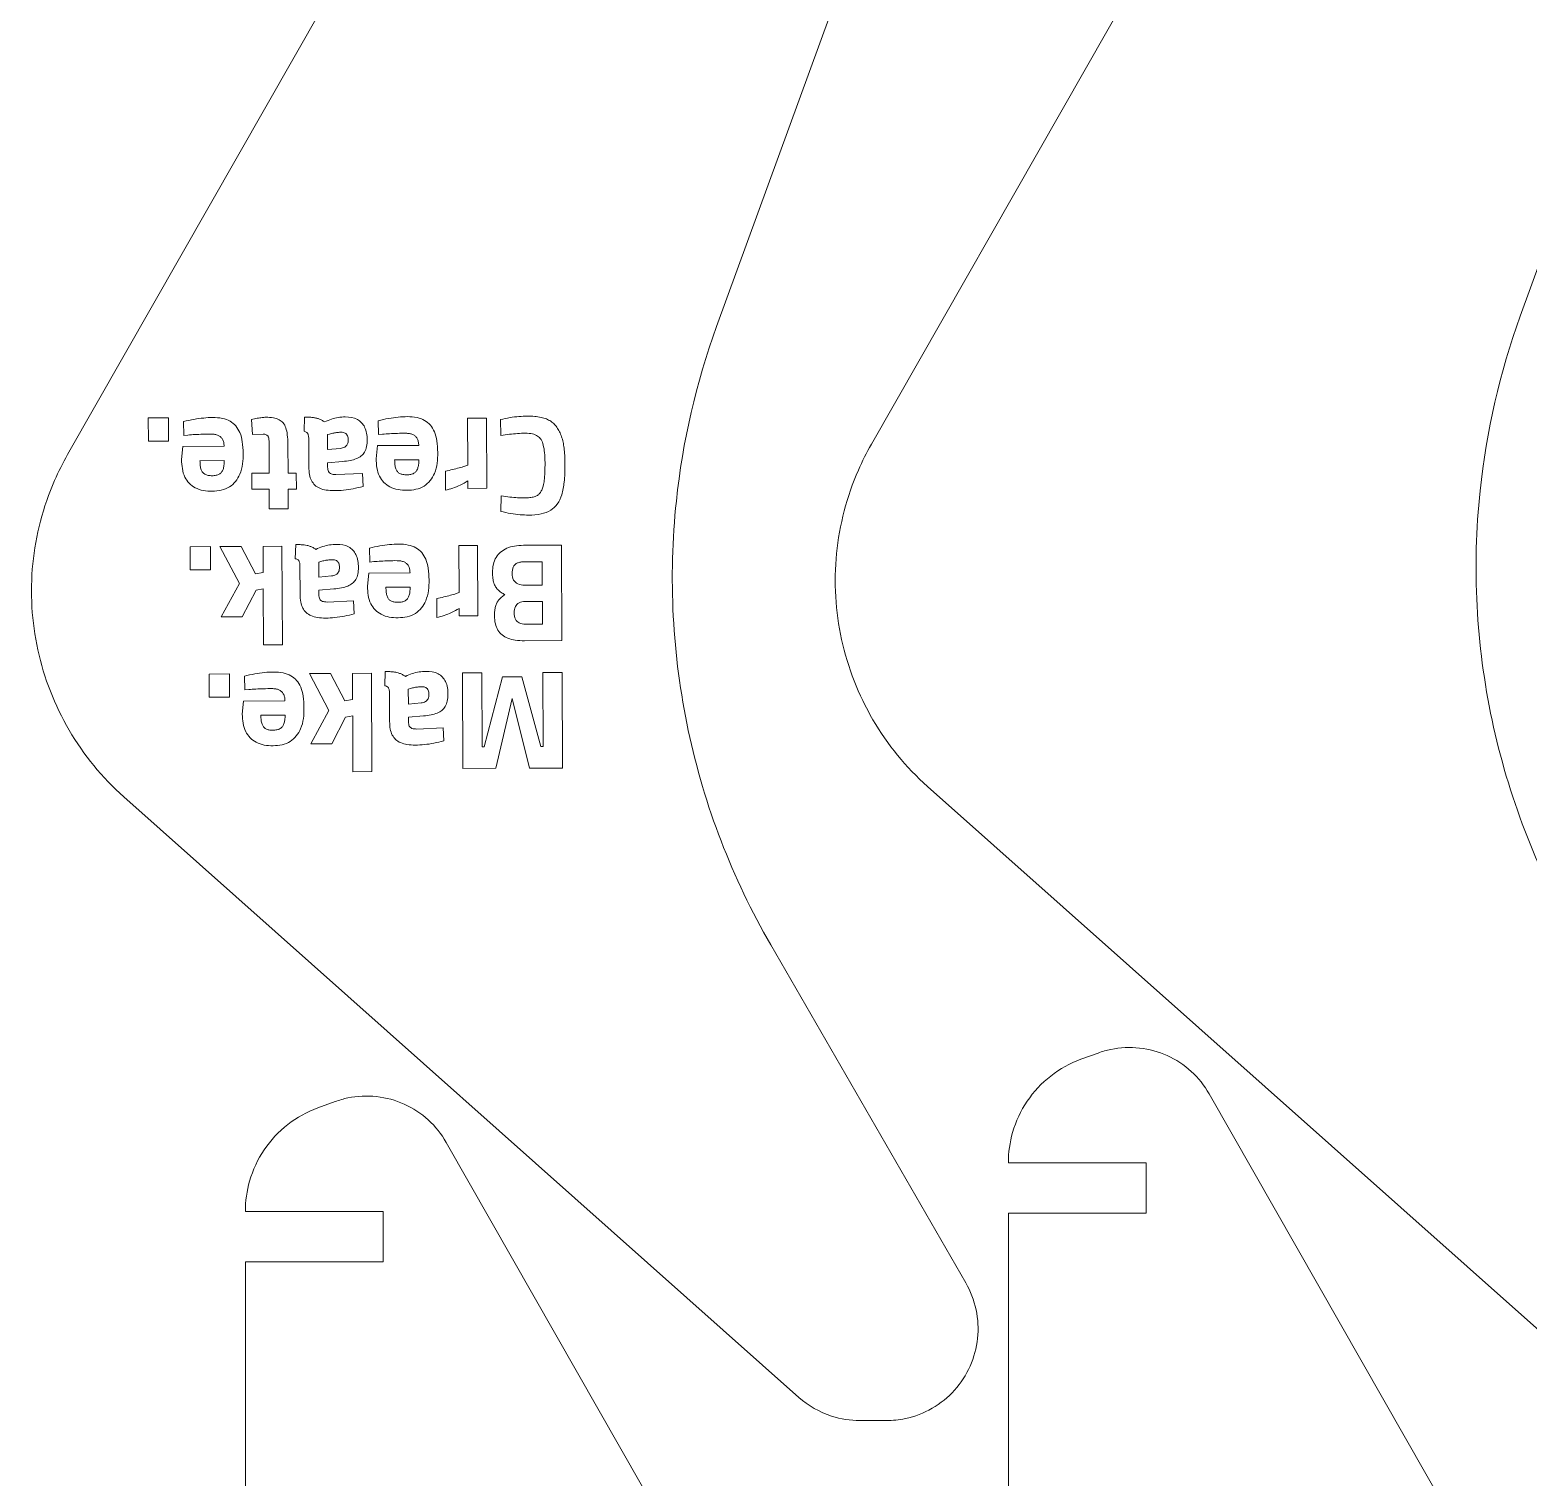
# Model space of a CAD drawing. Header units: inches. Extents: x -185 to 634, y 30 to 850.
# Drawn here: x -176.1 to 55.3, y 403.6 to 627 of the extents above; entities that cross this region are included whole.
import ezdxf

# ---------------------------------------------------------------- set-up
doc = ezdxf.new("R2010")
doc.units = ezdxf.units.IN
doc.header["$MEASUREMENT"] = 0
doc.layers.add('_U+00CD_U+00BC_U+00B2_U+00E3 1', color=7, linetype='Continuous')

msp = doc.modelspace()

# ---------------------------------------------------------------- linework, layer by layer
at = {"layer": '_U+00CD_U+00BC_U+00B2_U+00E3 1', "color": 1, "lineweight": 18, "true_color": 0xff0000}
for points in [[(-154.65, 563.54), (-154.67, 567.15), (-157.79, 567.13), (-157.78, 563.53), (-154.65, 563.54)], [(-148.21, 547.24), (-148.19, 543.64), (-151.32, 543.63), (-151.33, 547.23), (-148.21, 547.24)], [(-140.07, 547.28), (-137.16, 547.29), (-137.09, 532.1), (-140, 532.09), (-140.04, 540.72), (-141.15, 540.52), (-143.28, 536.41), (-146.53, 536.4), (-143.73, 541.55), (-146.73, 547.25), (-143.45, 547.26), (-141.24, 543.04), (-140.05, 543.24), (-140.07, 547.28)], [(-145.26, 527.58), (-145.24, 523.98), (-148.37, 523.97), (-148.38, 527.57), (-145.26, 527.58)], [(-126.24, 527.67), (-123.34, 527.68), (-123.27, 512.49), (-126.18, 512.47), (-126.22, 521.11), (-127.32, 520.91), (-129.45, 516.8), (-132.71, 516.79), (-129.91, 521.94), (-132.91, 527.64), (-129.63, 527.65), (-127.42, 523.43), (-126.23, 523.63), (-126.24, 527.67)], [(-93.89, 527.81), (-93.82, 513.05), (-98.92, 513.03), (-101.57, 523.78), (-104.13, 513.01), (-109.23, 512.98), (-109.29, 527.74), (-106.3, 527.75), (-106.25, 516.34), (-105.92, 516.34), (-103.08, 527.12), (-100.09, 527.13), (-97.16, 516.38), (-96.83, 516.38), (-96.88, 527.8), (-93.89, 527.81)]]:
    msp.add_lwpolyline(points, dxfattribs=at)
at = {"layer": '_U+00CD_U+00BC_U+00B2_U+00E3 1', "color": 7, "lineweight": 18, "true_color": 0xffffff}
for points in [[(4.61, 844.27), (3.96, 844.51), (3.3, 844.69), (2.63, 844.83), (1.17, 845.14), (-0.32, 845.21), (-1.8, 845.04), (-3.28, 844.88), (-4.72, 844.48), (-6.07, 843.87), (-7.43, 843.26), (-8.68, 842.44), (-9.78, 841.44), (-10.88, 840.43), (-11.81, 839.27), (-12.55, 837.98), (-12.55, 837.98), (-170.25, 561.46), (-170.25, 561.46), (-170.99, 560.16), (-171.66, 558.82), (-172.26, 557.45), (-174.06, 553.36), (-175.19, 549.03), (-175.63, 544.58), (-176.07, 540.13), (-175.81, 535.67), (-174.85, 531.3), (-173.9, 526.93), (-172.27, 522.77), (-170.01, 518.91), (-167.75, 515.05), (-164.92, 511.6), (-161.58, 508.62), (-161.58, 508.62), (-57.31, 415.87), (-57.31, 415.87), (-55.84, 414.57), (-54.14, 413.59), (-52.27, 412.98), (-50.85, 412.52), (-49.38, 412.29), (-47.89, 412.29), (-47.89, 412.29), (-43.82, 412.29), (-43.82, 412.29), (-42.83, 412.29), (-41.84, 412.39), (-40.87, 412.6), (-39.41, 412.91), (-38.02, 413.44), (-36.73, 414.19), (-35.44, 414.93), (-34.28, 415.87), (-33.28, 416.98), (-32.29, 418.09), (-31.47, 419.34), (-30.87, 420.7), (-30.26, 422.06), (-29.88, 423.5), (-29.72, 424.98), (-29.57, 426.46), (-29.64, 427.95), (-29.95, 429.41), (-30.26, 430.87), (-30.8, 432.26), (-31.54, 433.55), (-31.54, 433.55), (-61.67, 485.74), (-61.67, 485.74), (-67.63, 496.06), (-71.91, 507.19), (-74.39, 518.86), (-76.86, 530.52), (-77.49, 542.42), (-76.24, 554.28), (-75.27, 563.49), (-73.19, 572.51), (-70.03, 581.21), (-70.03, 581.21), (-49.3, 638.14), (-49.3, 638.14), (-46.71, 645.27), (-43.03, 651.9), (-38.37, 657.87), (-33.7, 663.85), (-28.15, 669.02), (-21.86, 673.26), (-15.58, 677.5), (-8.71, 680.71), (-1.42, 682.8), (5.06, 684.65), (11.73, 685.59), (18.46, 685.59), (18.46, 685.59), (18.46, 720.31), (18.46, 720.31), (18.46, 720.31), (-2.8, 720.31), (-2.8, 720.31), (-2.8, 720.31), (-2.8, 728.11), (-2.8, 728.11), (-2.8, 728.11), (18.46, 728.11), (18.46, 728.11), (18.46, 728.11), (18.46, 819.53), (18.46, 819.53), (18.46, 819.53), (-2.8, 819.53), (-2.8, 819.53), (-2.8, 819.53), (-2.8, 827.32), (-2.8, 827.32), (-2.8, 827.32), (18.46, 827.32), (18.46, 827.32), (18.46, 828.91), (18.24, 830.48), (17.8, 832.01), (17.31, 833.73), (16.55, 835.35), (15.55, 836.83), (14.55, 838.31), (13.33, 839.62), (11.92, 840.72), (10.51, 841.82), (8.95, 842.69), (7.27, 843.3), (7.27, 843.3), (4.61, 844.27), (4.61, 844.27)], [(128.74, 845.87), (128.1, 846.11), (127.44, 846.29), (126.77, 846.43), (125.31, 846.73), (123.82, 846.8), (122.34, 846.64), (120.86, 846.48), (119.42, 846.08), (118.06, 845.47), (116.71, 844.86), (115.46, 844.04), (114.36, 843.04), (113.26, 842.03), (112.32, 840.87), (111.59, 839.57), (111.59, 839.57), (-46.11, 563.06), (-46.11, 563.06), (-46.85, 561.76), (-47.52, 560.42), (-48.12, 559.05), (-49.92, 554.96), (-51.05, 550.63), (-51.49, 546.18), (-51.93, 541.73), (-51.67, 537.27), (-50.71, 532.9), (-49.76, 528.53), (-48.13, 524.37), (-45.87, 520.51), (-43.61, 516.65), (-40.78, 513.19), (-37.44, 510.22), (-37.44, 510.22), (66.83, 417.47), (66.83, 417.47), (68.29, 416.17), (70, 415.19), (71.87, 414.58), (73.28, 414.12), (74.76, 413.89), (76.25, 413.89), (76.25, 413.89), (80.32, 413.89), (80.32, 413.89), (81.31, 413.89), (82.3, 413.99), (83.27, 414.2), (84.73, 414.51), (86.12, 415.04), (87.41, 415.79), (88.7, 416.53), (89.86, 417.47), (90.85, 418.58), (91.85, 419.68), (92.66, 420.93), (93.27, 422.3), (93.88, 423.66), (94.26, 425.1), (94.42, 426.58), (94.57, 428.06), (94.5, 429.55), (94.19, 431.01), (93.88, 432.47), (93.34, 433.86), (92.6, 435.15), (92.6, 435.15), (62.47, 487.33), (62.47, 487.33), (56.5, 497.66), (52.23, 508.79), (49.75, 520.45), (47.27, 532.12), (46.65, 544.02), (47.9, 555.88), (48.86, 565.09), (50.95, 574.11), (54.11, 582.81), (54.11, 582.81), (74.83, 639.74), (74.83, 639.74), (77.43, 646.86), (81.1, 653.5), (85.77, 659.47), (90.44, 665.45), (95.99, 670.62), (102.27, 674.86), (108.56, 679.1), (115.43, 682.3), (122.72, 684.39), (129.2, 686.25), (135.86, 687.19), (142.6, 687.19), (142.6, 687.19), (142.6, 721.91), (142.6, 721.91), (142.6, 721.91), (121.34, 721.91), (121.34, 721.91), (121.34, 721.91), (121.34, 729.71), (121.34, 729.71), (121.34, 729.71), (142.6, 729.71), (142.6, 729.71), (142.6, 729.71), (142.6, 821.12), (142.6, 821.12), (142.6, 821.12), (121.34, 821.12), (121.34, 821.12), (121.34, 821.12), (121.34, 828.92), (121.34, 828.92), (121.34, 828.92), (142.6, 828.92), (142.6, 828.92), (142.6, 830.51), (142.38, 832.08), (141.94, 833.61), (141.45, 835.33), (140.69, 836.95), (139.69, 838.43), (138.69, 839.91), (137.47, 841.22), (136.06, 842.32), (134.65, 843.42), (133.09, 844.29), (131.41, 844.9), (131.41, 844.9), (128.74, 845.87), (128.74, 845.87)], [(-11.11, 469.04), (-10.46, 469.28), (-9.8, 469.46), (-9.13, 469.6), (-7.67, 469.9), (-6.18, 469.97), (-4.7, 469.81), (-3.22, 469.65), (-1.78, 469.25), (-0.43, 468.64), (0.93, 468.03), (2.18, 467.21), (3.28, 466.2), (4.38, 465.2), (5.32, 464.04), (6.05, 462.74), (6.05, 462.74), (163.75, 186.22), (163.75, 186.22), (164.49, 184.93), (165.16, 183.59), (165.76, 182.22), (167.56, 178.13), (168.69, 173.8), (169.13, 169.35), (169.57, 164.9), (169.31, 160.44), (168.35, 156.07), (167.4, 151.7), (165.77, 147.54), (163.51, 143.68), (161.25, 139.82), (158.42, 136.36), (155.08, 133.39), (155.08, 133.39), (50.81, 40.64), (50.81, 40.64), (49.34, 39.34), (47.64, 38.36), (45.77, 37.75), (44.35, 37.29), (42.88, 37.06), (41.39, 37.06), (41.39, 37.06), (37.32, 37.06), (37.32, 37.06), (36.33, 37.06), (35.34, 37.16), (34.37, 37.37), (32.91, 37.68), (31.52, 38.21), (30.23, 38.96), (28.94, 39.7), (27.78, 40.64), (26.78, 41.75), (25.79, 42.85), (24.97, 44.1), (24.37, 45.47), (23.76, 46.83), (23.38, 48.27), (23.22, 49.75), (23.07, 51.23), (23.14, 52.72), (23.45, 54.18), (23.76, 55.64), (24.3, 57.03), (25.04, 58.32), (25.04, 58.32), (55.17, 110.5), (55.17, 110.5), (61.13, 120.83), (65.41, 131.96), (67.89, 143.62), (70.36, 155.29), (70.99, 167.19), (69.74, 179.05), (68.77, 188.26), (66.69, 197.28), (63.53, 205.98), (63.53, 205.98), (42.8, 262.91), (42.8, 262.91), (40.21, 270.03), (36.53, 276.67), (31.87, 282.64), (27.2, 288.62), (21.65, 293.79), (15.37, 298.03), (9.08, 302.27), (2.21, 305.47), (-5.08, 307.56), (-11.56, 309.42), (-18.23, 310.36), (-24.96, 310.36), (-24.96, 310.36), (-24.96, 345.08), (-24.96, 345.08), (-24.96, 345.08), (-3.7, 345.08), (-3.7, 345.08), (-3.7, 345.08), (-3.7, 352.88), (-3.7, 352.88), (-3.7, 352.88), (-24.96, 352.88), (-24.96, 352.88), (-24.96, 352.88), (-24.96, 444.29), (-24.96, 444.29), (-24.96, 444.29), (-3.7, 444.29), (-3.7, 444.29), (-3.7, 444.29), (-3.7, 452.09), (-3.7, 452.09), (-3.7, 452.09), (-24.96, 452.09), (-24.96, 452.09), (-24.96, 453.68), (-24.74, 455.25), (-24.3, 456.78), (-23.81, 458.5), (-23.05, 460.12), (-22.05, 461.6), (-21.05, 463.08), (-19.83, 464.39), (-18.42, 465.49), (-17.01, 466.59), (-15.45, 467.46), (-13.77, 468.07), (-13.77, 468.07), (-11.11, 469.04), (-11.11, 469.04)], [(-128.95, 461.54), (-128.3, 461.78), (-127.64, 461.97), (-126.97, 462.11), (-125.51, 462.41), (-124.02, 462.48), (-122.54, 462.31), (-121.06, 462.15), (-119.62, 461.76), (-118.27, 461.14), (-116.91, 460.53), (-115.66, 459.71), (-114.56, 458.71), (-113.46, 457.71), (-112.53, 456.54), (-111.79, 455.25), (-111.79, 455.25), (45.91, 178.73), (45.91, 178.73), (46.65, 177.43), (47.32, 176.09), (47.92, 174.72), (49.72, 170.63), (50.85, 166.3), (51.29, 161.85), (51.73, 157.41), (51.47, 152.94), (50.51, 148.57), (49.56, 144.21), (47.93, 140.04), (45.67, 136.18), (43.41, 132.33), (40.58, 128.87), (37.24, 125.9), (37.24, 125.9), (-67.03, 33.14), (-67.03, 33.14), (-68.5, 31.84), (-70.2, 30.86), (-72.07, 30.26), (-73.49, 29.79), (-74.96, 29.56), (-76.45, 29.56), (-76.45, 29.56), (-80.52, 29.56), (-80.52, 29.56), (-81.52, 29.56), (-82.5, 29.66), (-83.47, 29.87), (-84.93, 30.18), (-86.32, 30.72), (-87.61, 31.46), (-88.9, 32.21), (-90.06, 33.14), (-91.06, 34.25), (-92.05, 35.36), (-92.87, 36.61), (-93.47, 37.97), (-94.08, 39.33), (-94.46, 40.77), (-94.62, 42.25), (-94.78, 43.74), (-94.7, 45.22), (-94.39, 46.68), (-94.08, 48.14), (-93.54, 49.53), (-92.8, 50.82), (-92.8, 50.82), (-62.67, 103.01), (-62.67, 103.01), (-56.71, 113.33), (-52.43, 124.46), (-49.95, 136.13), (-47.48, 147.79), (-46.85, 159.7), (-48.1, 171.55), (-49.07, 180.76), (-51.15, 189.78), (-54.32, 198.48), (-54.32, 198.48), (-75.04, 255.41), (-75.04, 255.41), (-77.63, 262.54), (-81.31, 269.17), (-85.97, 275.14), (-90.64, 281.12), (-96.19, 286.29), (-102.48, 290.53), (-108.76, 294.77), (-115.63, 297.98), (-122.92, 300.07), (-129.4, 301.92), (-136.07, 302.86), (-142.8, 302.86), (-142.8, 302.86), (-142.8, 337.59), (-142.8, 337.59), (-142.8, 337.59), (-121.54, 337.59), (-121.54, 337.59), (-121.54, 337.59), (-121.54, 345.38), (-121.54, 345.38), (-121.54, 345.38), (-142.8, 345.38), (-142.8, 345.38), (-142.8, 345.38), (-142.8, 436.8), (-142.8, 436.8), (-142.8, 436.8), (-121.54, 436.8), (-121.54, 436.8), (-121.54, 436.8), (-121.54, 444.59), (-121.54, 444.59), (-121.54, 444.59), (-142.8, 444.59), (-142.8, 444.59), (-142.8, 446.18), (-142.58, 447.75), (-142.14, 449.28), (-141.65, 451), (-140.89, 452.62), (-139.89, 454.1), (-138.89, 455.59), (-137.67, 456.89), (-136.26, 458), (-134.85, 459.1), (-133.29, 459.96), (-131.61, 460.58), (-131.61, 460.58), (-128.95, 461.54), (-128.95, 461.54)]]:
    msp.add_open_spline(points, degree=3, knots=[0, 0, 0, 0, 1, 1, 1, 2, 2, 2, 3, 3, 3, 4, 4, 4, 5, 5, 5, 6, 6, 6, 7, 7, 7, 8, 8, 8, 9, 9, 9, 10, 10, 10, 11, 11, 11, 12, 12, 12, 13, 13, 13, 14, 14, 14, 15, 15, 15, 16, 16, 16, 17, 17, 17, 18, 18, 18, 19, 19, 19, 20, 20, 20, 21, 21, 21, 22, 22, 22, 23, 23, 23, 24, 24, 24, 25, 25, 25, 26, 26, 26, 27, 27, 27, 28, 28, 28, 29, 29, 29, 30, 30, 30, 31, 31, 31, 32, 32, 32, 33, 33, 33, 34, 34, 34, 35, 35, 35, 36, 36, 36, 37, 37, 37, 38, 38, 38, 39, 39, 39, 40, 40, 40, 41, 41, 41, 42, 42, 42, 43, 43, 43, 44, 44, 44, 44], dxfattribs=at)
at = {"layer": '_U+00CD_U+00BC_U+00B2_U+00E3 1', "color": 1, "lineweight": 18, "true_color": 0xff0000}
for points, knots in [([(-152.35, 566.55), (-151.82, 566.67), (-151.28, 566.8), (-150.74, 566.89), (-150.24, 566.98), (-149.74, 567.05), (-149.24, 567.1), (-148.77, 567.15), (-148.31, 567.18), (-147.84, 567.18), (-147.34, 567.18), (-146.84, 567.14), (-146.35, 567.04), (-145.94, 566.95), (-145.52, 566.82), (-145.16, 566.61), (-144.84, 566.42), (-144.56, 566.15), (-144.27, 565.89), (-144.05, 565.55), (-143.82, 565.21), (-143.65, 564.84), (-143.46, 564.4), (-143.35, 563.92), (-143.28, 563.43), (-143.19, 562.85), (-143.16, 562.26), (-143.15, 561.66), (-143.14, 560.56), (-143.22, 559.44), (-143.67, 558.42), (-144.01, 557.63), (-144.55, 556.91), (-145.26, 556.46), (-146.02, 555.98), (-146.98, 555.82), (-147.92, 555.8), (-148.84, 555.79), (-149.76, 555.91), (-150.55, 556.34), (-151.22, 556.7), (-151.8, 557.29), (-152.13, 557.97), (-152.55, 558.79), (-152.61, 559.74), (-152.67, 560.69), (-152.67, 560.69), (-152.46, 562.71), (-152.46, 562.71), (-152.46, 562.71), (-146.08, 562.74), (-146.08, 562.74), (-146.1, 562.94), (-146.11, 563.14), (-146.15, 563.34), (-146.19, 563.51), (-146.25, 563.67), (-146.33, 563.82), (-146.41, 563.95), (-146.51, 564.07), (-146.62, 564.18), (-146.74, 564.28), (-146.87, 564.36), (-147.01, 564.42), (-147.17, 564.49), (-147.33, 564.54), (-147.5, 564.57), (-147.69, 564.6), (-147.89, 564.61), (-148.09, 564.61), (-148.52, 564.62), (-148.95, 564.61), (-149.39, 564.59), (-149.79, 564.58), (-150.19, 564.57), (-150.59, 564.55), (-150.95, 564.53), (-151.32, 564.5), (-151.69, 564.47), (-151.69, 564.47), (-152.3, 564.4), (-152.3, 564.4), (-152.3, 564.4), (-152.35, 566.55), (-152.35, 566.55)], [0, 0, 0, 0, 1, 1, 1, 2, 2, 2, 3, 3, 3, 4, 4, 4, 5, 5, 5, 6, 6, 6, 7, 7, 7, 8, 8, 8, 9, 9, 9, 10, 10, 10, 11, 11, 11, 12, 12, 12, 13, 13, 13, 14, 14, 14, 15, 15, 15, 16, 16, 16, 17, 17, 17, 18, 18, 18, 19, 19, 19, 20, 20, 20, 21, 21, 21, 22, 22, 22, 23, 23, 23, 24, 24, 24, 25, 25, 25, 26, 26, 26, 27, 27, 27, 28, 28, 28, 28]), ([(-136.23, 563.1), (-136.23, 563.1), (-136.21, 558.59), (-136.21, 558.59), (-136.21, 558.59), (-134.93, 558.6), (-134.93, 558.6), (-134.93, 558.6), (-134.92, 556.12), (-134.92, 556.12), (-134.92, 556.12), (-136.2, 556.12), (-136.2, 556.12), (-136.2, 556.12), (-136.19, 553.1), (-136.19, 553.1), (-136.19, 553.1), (-139.1, 553.09), (-139.1, 553.09), (-139.1, 553.09), (-139.11, 556.1), (-139.11, 556.1), (-139.11, 556.1), (-141.78, 556.09), (-141.78, 556.09), (-141.78, 556.09), (-141.79, 558.57), (-141.79, 558.57), (-141.79, 558.57), (-139.12, 558.58), (-139.12, 558.58), (-139.12, 558.58), (-139.14, 563.03), (-139.14, 563.03), (-139.14, 563.16), (-139.14, 563.29), (-139.14, 563.42), (-139.15, 563.52), (-139.15, 563.62), (-139.16, 563.73), (-139.16, 563.8), (-139.17, 563.87), (-139.18, 563.95), (-139.18, 564.01), (-139.2, 564.07), (-139.22, 564.12), (-139.24, 564.17), (-139.27, 564.23), (-139.3, 564.28), (-139.33, 564.33), (-139.37, 564.37), (-139.42, 564.41), (-139.47, 564.46), (-139.52, 564.49), (-139.58, 564.52), (-139.65, 564.55), (-139.72, 564.57), (-139.79, 564.59), (-139.88, 564.6), (-139.97, 564.6), (-140.06, 564.61), (-140.06, 564.61), (-141.71, 564.56), (-141.71, 564.56), (-141.71, 564.56), (-141.85, 566.88), (-141.85, 566.88), (-141.55, 566.94), (-141.25, 567.01), (-140.96, 567.06), (-140.71, 567.11), (-140.47, 567.15), (-140.22, 567.17), (-140.02, 567.2), (-139.83, 567.21), (-139.64, 567.21), (-139.25, 567.22), (-138.85, 567.19), (-138.47, 567.12), (-138.16, 567.06), (-137.86, 566.98), (-137.58, 566.83), (-137.35, 566.71), (-137.13, 566.55), (-136.96, 566.35), (-136.78, 566.13), (-136.66, 565.87), (-136.56, 565.6), (-136.44, 565.24), (-136.36, 564.88), (-136.32, 564.52), (-136.26, 564.05), (-136.25, 563.58), (-136.23, 563.1)], [0, 0, 0, 0, 1, 1, 1, 2, 2, 2, 3, 3, 3, 4, 4, 4, 5, 5, 5, 6, 6, 6, 7, 7, 7, 8, 8, 8, 9, 9, 9, 10, 10, 10, 11, 11, 11, 12, 12, 12, 13, 13, 13, 14, 14, 14, 15, 15, 15, 16, 16, 16, 17, 17, 17, 18, 18, 18, 19, 19, 19, 20, 20, 20, 21, 21, 21, 22, 22, 22, 23, 23, 23, 24, 24, 24, 25, 25, 25, 26, 26, 26, 27, 27, 27, 28, 28, 28, 29, 29, 29, 30, 30, 30, 31, 31, 31, 31]), ([(-133.67, 567.24), (-133.44, 567.24), (-133.21, 567.24), (-132.98, 567.22), (-132.78, 567.22), (-132.58, 567.2), (-132.39, 567.18), (-132.22, 567.16), (-132.06, 567.13), (-131.9, 567.09), (-131.75, 567.06), (-131.6, 567.02), (-131.45, 566.96), (-131.3, 566.9), (-131.15, 566.84), (-131.01, 566.76), (-130.85, 566.68), (-130.71, 566.59), (-130.56, 566.49), (-130.21, 566.65), (-129.87, 566.8), (-129.51, 566.92), (-129.17, 567.04), (-128.81, 567.12), (-128.45, 567.18), (-128.1, 567.23), (-127.74, 567.26), (-127.37, 567.27), (-126.73, 567.27), (-126.06, 567.19), (-125.5, 566.88), (-125.02, 566.62), (-124.62, 566.19), (-124.38, 565.7), (-124.07, 565.09), (-123.99, 564.4), (-123.99, 563.72), (-123.99, 563.37), (-124.02, 563.02), (-124.09, 562.68), (-124.15, 562.39), (-124.25, 562.11), (-124.4, 561.85), (-124.53, 561.63), (-124.71, 561.42), (-124.92, 561.25), (-125.14, 561.08), (-125.39, 560.94), (-125.65, 560.83), (-125.96, 560.7), (-126.28, 560.61), (-126.6, 560.54), (-126.99, 560.46), (-127.38, 560.42), (-127.78, 560.38), (-127.78, 560.38), (-130.1, 560.2), (-130.1, 560.2), (-130.1, 560.2), (-130.1, 559.53), (-130.1, 559.53), (-130.09, 559.39), (-130.08, 559.26), (-130.06, 559.13), (-130.04, 559.02), (-130.01, 558.92), (-129.96, 558.82), (-129.91, 558.74), (-129.86, 558.67), (-129.79, 558.61), (-129.72, 558.55), (-129.63, 558.5), (-129.54, 558.47), (-129.44, 558.43), (-129.33, 558.4), (-129.22, 558.39), (-129.08, 558.37), (-128.95, 558.37), (-128.81, 558.36), (-128.81, 558.36), (-124.73, 558.55), (-124.73, 558.55), (-124.73, 558.55), (-124.63, 556.54), (-124.63, 556.54), (-125.14, 556.41), (-125.65, 556.28), (-126.16, 556.18), (-126.64, 556.08), (-127.13, 556.01), (-127.63, 555.96), (-128.1, 555.91), (-128.57, 555.89), (-129.05, 555.89), (-129.47, 555.89), (-129.9, 555.91), (-130.32, 555.98), (-130.66, 556.03), (-131, 556.12), (-131.32, 556.26), (-131.59, 556.38), (-131.85, 556.54), (-132.07, 556.74), (-132.28, 556.94), (-132.45, 557.18), (-132.58, 557.43), (-132.73, 557.72), (-132.84, 558.04), (-132.9, 558.36), (-132.97, 558.74), (-132.99, 559.13), (-133, 559.52), (-133, 559.52), (-133.02, 564.03), (-133.02, 564.03), (-133.03, 564.13), (-133.05, 564.24), (-133.06, 564.34), (-133.08, 564.42), (-133.1, 564.5), (-133.12, 564.58), (-133.14, 564.64), (-133.17, 564.7), (-133.2, 564.76), (-133.23, 564.8), (-133.27, 564.84), (-133.32, 564.88), (-133.37, 564.92), (-133.44, 564.95), (-133.5, 564.98), (-133.58, 565.01), (-133.66, 565.03), (-133.74, 565.05), (-133.74, 565.05), (-133.67, 567.24), (-133.67, 567.24)], [0, 0, 0, 0, 1, 1, 1, 2, 2, 2, 3, 3, 3, 4, 4, 4, 5, 5, 5, 6, 6, 6, 7, 7, 7, 8, 8, 8, 9, 9, 9, 10, 10, 10, 11, 11, 11, 12, 12, 12, 13, 13, 13, 14, 14, 14, 15, 15, 15, 16, 16, 16, 17, 17, 17, 18, 18, 18, 19, 19, 19, 20, 20, 20, 21, 21, 21, 22, 22, 22, 23, 23, 23, 24, 24, 24, 25, 25, 25, 26, 26, 26, 27, 27, 27, 28, 28, 28, 29, 29, 29, 30, 30, 30, 31, 31, 31, 32, 32, 32, 33, 33, 33, 34, 34, 34, 35, 35, 35, 36, 36, 36, 37, 37, 37, 38, 38, 38, 39, 39, 39, 40, 40, 40, 41, 41, 41, 42, 42, 42, 43, 43, 43, 44, 44, 44, 45, 45, 45, 45]), ([(-122.29, 566.68), (-121.76, 566.8), (-121.22, 566.93), (-120.68, 567.03), (-120.18, 567.12), (-119.68, 567.18), (-119.18, 567.23), (-118.71, 567.28), (-118.25, 567.31), (-117.78, 567.31), (-117.28, 567.31), (-116.79, 567.27), (-116.29, 567.17), (-115.88, 567.09), (-115.47, 566.96), (-115.11, 566.74), (-114.78, 566.55), (-114.5, 566.28), (-114.22, 566.02), (-113.99, 565.68), (-113.76, 565.34), (-113.6, 564.98), (-113.4, 564.53), (-113.29, 564.05), (-113.22, 563.57), (-113.13, 562.98), (-113.1, 562.39), (-113.09, 561.79), (-113.08, 560.69), (-113.17, 559.57), (-113.61, 558.55), (-113.95, 557.77), (-114.5, 557.04), (-115.2, 556.6), (-115.96, 556.11), (-116.92, 555.95), (-117.86, 555.94), (-118.79, 555.92), (-119.7, 556.04), (-120.49, 556.47), (-121.16, 556.83), (-121.74, 557.42), (-122.08, 558.1), (-122.49, 558.92), (-122.55, 559.87), (-122.61, 560.82), (-122.61, 560.82), (-122.41, 562.84), (-122.41, 562.84), (-122.41, 562.84), (-116.02, 562.87), (-116.02, 562.87), (-116.04, 563.07), (-116.05, 563.27), (-116.1, 563.47), (-116.13, 563.64), (-116.19, 563.8), (-116.28, 563.95), (-116.35, 564.08), (-116.45, 564.21), (-116.56, 564.31), (-116.68, 564.41), (-116.81, 564.49), (-116.95, 564.55), (-117.11, 564.62), (-117.27, 564.67), (-117.44, 564.7), (-117.64, 564.73), (-117.83, 564.74), (-118.03, 564.75), (-118.46, 564.76), (-118.89, 564.74), (-119.33, 564.73), (-119.73, 564.71), (-120.13, 564.7), (-120.53, 564.68), (-120.9, 564.66), (-121.26, 564.63), (-121.63, 564.6), (-121.63, 564.6), (-122.24, 564.53), (-122.24, 564.53), (-122.24, 564.53), (-122.29, 566.68), (-122.29, 566.68)], [0, 0, 0, 0, 1, 1, 1, 2, 2, 2, 3, 3, 3, 4, 4, 4, 5, 5, 5, 6, 6, 6, 7, 7, 7, 8, 8, 8, 9, 9, 9, 10, 10, 10, 11, 11, 11, 12, 12, 12, 13, 13, 13, 14, 14, 14, 15, 15, 15, 16, 16, 16, 17, 17, 17, 18, 18, 18, 19, 19, 19, 20, 20, 20, 21, 21, 21, 22, 22, 22, 23, 23, 23, 24, 24, 24, 25, 25, 25, 26, 26, 26, 27, 27, 27, 28, 28, 28, 28]), ([(-108.89, 559.66), (-108.89, 559.66), (-108.46, 559.82), (-108.46, 559.82), (-108.46, 559.82), (-108.49, 567.09), (-108.49, 567.09), (-108.49, 567.09), (-105.58, 567.1), (-105.58, 567.1), (-105.58, 567.1), (-105.53, 556.25), (-105.53, 556.25), (-105.53, 556.25), (-108.42, 556.24), (-108.42, 556.24), (-108.42, 556.24), (-108.43, 557.39), (-108.43, 557.39), (-108.82, 557.16), (-109.21, 556.94), (-109.62, 556.74), (-109.99, 556.56), (-110.38, 556.4), (-110.77, 556.27), (-111.14, 556.15), (-111.52, 556.05), (-111.89, 555.96), (-111.89, 555.96), (-111.91, 558.89), (-111.91, 558.89), (-111.53, 558.97), (-111.16, 559.06), (-110.79, 559.14), (-110.45, 559.23), (-110.12, 559.31), (-109.79, 559.4), (-109.49, 559.49), (-109.19, 559.57), (-108.89, 559.66)], [0, 0, 0, 0, 1, 1, 1, 2, 2, 2, 3, 3, 3, 4, 4, 4, 5, 5, 5, 6, 6, 6, 7, 7, 7, 8, 8, 8, 9, 9, 9, 10, 10, 10, 11, 11, 11, 12, 12, 12, 13, 13, 13, 13]), ([(-103.29, 555.07), (-102.84, 555), (-102.39, 554.94), (-101.94, 554.89), (-101.55, 554.85), (-101.15, 554.81), (-100.75, 554.79), (-100.41, 554.77), (-100.07, 554.75), (-99.72, 554.76), (-99.44, 554.76), (-99.15, 554.77), (-98.86, 554.8), (-98.64, 554.83), (-98.41, 554.87), (-98.19, 554.93), (-98.02, 554.98), (-97.85, 555.05), (-97.69, 555.14), (-97.56, 555.23), (-97.43, 555.35), (-97.33, 555.48), (-97.21, 555.62), (-97.11, 555.79), (-97.03, 555.96), (-96.93, 556.16), (-96.86, 556.37), (-96.8, 556.59), (-96.72, 556.88), (-96.68, 557.17), (-96.64, 557.47), (-96.59, 557.87), (-96.57, 558.27), (-96.55, 558.68), (-96.53, 559.19), (-96.52, 559.7), (-96.52, 560.22), (-96.53, 560.73), (-96.54, 561.24), (-96.6, 561.75), (-96.64, 562.15), (-96.7, 562.54), (-96.8, 562.93), (-96.88, 563.22), (-96.97, 563.51), (-97.14, 563.76), (-97.27, 563.98), (-97.46, 564.17), (-97.67, 564.31), (-97.91, 564.47), (-98.18, 564.57), (-98.47, 564.64), (-98.81, 564.71), (-99.17, 564.74), (-99.53, 564.74), (-99.93, 564.75), (-100.34, 564.73), (-100.75, 564.7), (-101.17, 564.68), (-101.59, 564.64), (-102.02, 564.59), (-102.46, 564.55), (-102.9, 564.48), (-103.33, 564.42), (-103.33, 564.42), (-103.41, 566.87), (-103.41, 566.87), (-102.92, 566.97), (-102.43, 567.07), (-101.93, 567.16), (-101.47, 567.23), (-101.01, 567.29), (-100.55, 567.33), (-100.12, 567.37), (-99.69, 567.39), (-99.27, 567.39), (-98.88, 567.39), (-98.5, 567.38), (-98.12, 567.34), (-97.79, 567.32), (-97.46, 567.27), (-97.14, 567.2), (-96.86, 567.13), (-96.59, 567.04), (-96.31, 566.95), (-96.08, 566.84), (-95.84, 566.73), (-95.63, 566.59), (-95.42, 566.45), (-95.22, 566.29), (-95.05, 566.1), (-94.87, 565.92), (-94.71, 565.72), (-94.57, 565.5), (-94.43, 565.28), (-94.3, 565.04), (-94.19, 564.8), (-94.08, 564.54), (-93.98, 564.28), (-93.9, 564.02), (-93.82, 563.74), (-93.75, 563.45), (-93.69, 563.16), (-93.64, 562.84), (-93.59, 562.51), (-93.56, 562.19), (-93.51, 561.81), (-93.49, 561.44), (-93.47, 561.06), (-93.45, 560.63), (-93.44, 560.2), (-93.44, 559.78), (-93.44, 558.92), (-93.47, 558.06), (-93.56, 557.21), (-93.64, 556.54), (-93.76, 555.88), (-93.95, 555.23), (-94.11, 554.72), (-94.31, 554.23), (-94.62, 553.81), (-94.89, 553.44), (-95.25, 553.12), (-95.64, 552.87), (-96.09, 552.6), (-96.6, 552.42), (-97.12, 552.31), (-97.75, 552.17), (-98.4, 552.11), (-99.05, 552.11), (-99.49, 552.11), (-99.92, 552.13), (-100.36, 552.17), (-100.84, 552.21), (-101.32, 552.28), (-101.8, 552.36), (-102.33, 552.45), (-102.85, 552.56), (-103.37, 552.68), (-103.37, 552.68), (-103.29, 555.07), (-103.29, 555.07)], [0, 0, 0, 0, 1, 1, 1, 2, 2, 2, 3, 3, 3, 4, 4, 4, 5, 5, 5, 6, 6, 6, 7, 7, 7, 8, 8, 8, 9, 9, 9, 10, 10, 10, 11, 11, 11, 12, 12, 12, 13, 13, 13, 14, 14, 14, 15, 15, 15, 16, 16, 16, 17, 17, 17, 18, 18, 18, 19, 19, 19, 20, 20, 20, 21, 21, 21, 22, 22, 22, 23, 23, 23, 24, 24, 24, 25, 25, 25, 26, 26, 26, 27, 27, 27, 28, 28, 28, 29, 29, 29, 30, 30, 30, 31, 31, 31, 32, 32, 32, 33, 33, 33, 34, 34, 34, 35, 35, 35, 36, 36, 36, 37, 37, 37, 38, 38, 38, 39, 39, 39, 40, 40, 40, 41, 41, 41, 42, 42, 42, 43, 43, 43, 44, 44, 44, 45, 45, 45, 46, 46, 46, 47, 47, 47, 47]), ([(-128.13, 562.4), (-127.9, 562.44), (-127.66, 562.48), (-127.46, 562.6), (-127.29, 562.7), (-127.14, 562.85), (-127.06, 563.03), (-126.95, 563.24), (-126.92, 563.47), (-126.92, 563.71), (-126.92, 563.94), (-126.95, 564.17), (-127.04, 564.37), (-127.12, 564.53), (-127.25, 564.68), (-127.4, 564.77), (-127.58, 564.87), (-127.79, 564.89), (-127.99, 564.9), (-128.18, 564.9), (-128.37, 564.89), (-128.56, 564.87), (-128.76, 564.84), (-128.96, 564.82), (-129.16, 564.78), (-129.37, 564.74), (-129.58, 564.68), (-129.79, 564.63), (-129.79, 564.63), (-130.12, 564.54), (-130.12, 564.54), (-130.12, 564.54), (-130.11, 562.22), (-130.11, 562.22), (-130.11, 562.22), (-128.13, 562.4), (-128.13, 562.4)], [0, 0, 0, 0, 1, 1, 1, 2, 2, 2, 3, 3, 3, 4, 4, 4, 5, 5, 5, 6, 6, 6, 7, 7, 7, 8, 8, 8, 9, 9, 9, 10, 10, 10, 11, 11, 11, 12, 12, 12, 12]), ([(-149.81, 560.51), (-149.8, 560.24), (-149.79, 559.98), (-149.76, 559.73), (-149.73, 559.52), (-149.69, 559.32), (-149.62, 559.12), (-149.56, 558.97), (-149.49, 558.82), (-149.39, 558.69), (-149.29, 558.58), (-149.17, 558.48), (-149.04, 558.41), (-148.89, 558.33), (-148.73, 558.28), (-148.56, 558.24), (-148.36, 558.2), (-148.15, 558.19), (-147.94, 558.19), (-147.73, 558.19), (-147.52, 558.21), (-147.32, 558.25), (-147.15, 558.29), (-146.99, 558.35), (-146.84, 558.43), (-146.7, 558.51), (-146.58, 558.61), (-146.49, 558.73), (-146.39, 558.86), (-146.31, 559.01), (-146.25, 559.17), (-146.18, 559.36), (-146.14, 559.56), (-146.11, 559.76), (-146.07, 560.01), (-146.06, 560.27), (-146.05, 560.52), (-146.05, 560.52), (-149.81, 560.51), (-149.81, 560.51)], [0, 0, 0, 0, 1, 1, 1, 2, 2, 2, 3, 3, 3, 4, 4, 4, 5, 5, 5, 6, 6, 6, 7, 7, 7, 8, 8, 8, 9, 9, 9, 10, 10, 10, 11, 11, 11, 12, 12, 12, 13, 13, 13, 13]), ([(-119.75, 560.64), (-119.74, 560.38), (-119.73, 560.12), (-119.7, 559.86), (-119.67, 559.65), (-119.63, 559.45), (-119.56, 559.25), (-119.5, 559.1), (-119.43, 558.95), (-119.33, 558.83), (-119.23, 558.71), (-119.11, 558.62), (-118.98, 558.54), (-118.83, 558.46), (-118.67, 558.41), (-118.5, 558.38), (-118.3, 558.34), (-118.09, 558.32), (-117.88, 558.32), (-117.67, 558.32), (-117.47, 558.34), (-117.26, 558.38), (-117.09, 558.42), (-116.93, 558.48), (-116.78, 558.56), (-116.65, 558.64), (-116.53, 558.74), (-116.43, 558.86), (-116.33, 558.99), (-116.25, 559.14), (-116.19, 559.3), (-116.12, 559.49), (-116.08, 559.69), (-116.05, 559.89), (-116.01, 560.15), (-116, 560.4), (-115.99, 560.65), (-115.99, 560.65), (-119.75, 560.64), (-119.75, 560.64)], [0, 0, 0, 0, 1, 1, 1, 2, 2, 2, 3, 3, 3, 4, 4, 4, 5, 5, 5, 6, 6, 6, 7, 7, 7, 8, 8, 8, 9, 9, 9, 10, 10, 10, 11, 11, 11, 12, 12, 12, 13, 13, 13, 13]), ([(-135.01, 547.56), (-134.78, 547.56), (-134.55, 547.56), (-134.32, 547.55), (-134.13, 547.54), (-133.93, 547.52), (-133.73, 547.5), (-133.57, 547.48), (-133.41, 547.45), (-133.24, 547.42), (-133.09, 547.38), (-132.95, 547.34), (-132.8, 547.28), (-132.65, 547.23), (-132.5, 547.16), (-132.35, 547.08), (-132.2, 547), (-132.05, 546.91), (-131.91, 546.81), (-131.56, 546.97), (-131.22, 547.12), (-130.86, 547.24), (-130.51, 547.36), (-130.16, 547.44), (-129.8, 547.5), (-129.44, 547.56), (-129.08, 547.59), (-128.72, 547.59), (-128.07, 547.59), (-127.41, 547.51), (-126.85, 547.2), (-126.37, 546.94), (-125.97, 546.51), (-125.72, 546.02), (-125.41, 545.42), (-125.34, 544.72), (-125.34, 544.04), (-125.34, 543.69), (-125.37, 543.34), (-125.44, 543), (-125.5, 542.71), (-125.59, 542.42), (-125.75, 542.18), (-125.89, 541.95), (-126.07, 541.77), (-126.26, 541.58), (-126.5, 541.42), (-126.74, 541.27), (-126.99, 541.15), (-127.29, 541.02), (-127.62, 540.93), (-127.95, 540.86), (-128.34, 540.79), (-128.73, 540.75), (-129.12, 540.71), (-129.12, 540.71), (-131.44, 540.52), (-131.44, 540.52), (-131.44, 540.52), (-131.44, 539.85), (-131.44, 539.85), (-131.44, 539.72), (-131.43, 539.58), (-131.41, 539.45), (-131.39, 539.34), (-131.35, 539.24), (-131.3, 539.14), (-131.26, 539.06), (-131.2, 538.99), (-131.13, 538.93), (-131.06, 538.87), (-130.98, 538.82), (-130.89, 538.79), (-130.78, 538.75), (-130.67, 538.73), (-130.56, 538.71), (-130.43, 538.69), (-130.29, 538.69), (-130.16, 538.68), (-130.16, 538.68), (-126.08, 538.87), (-126.08, 538.87), (-126.08, 538.87), (-125.98, 536.86), (-125.98, 536.86), (-126.49, 536.73), (-126.99, 536.6), (-127.5, 536.5), (-127.99, 536.41), (-128.48, 536.33), (-128.97, 536.28), (-129.45, 536.24), (-129.92, 536.21), (-130.39, 536.21), (-130.82, 536.21), (-131.24, 536.23), (-131.66, 536.3), (-132.01, 536.36), (-132.35, 536.44), (-132.67, 536.58), (-132.94, 536.7), (-133.2, 536.86), (-133.42, 537.06), (-133.63, 537.26), (-133.8, 537.5), (-133.93, 537.76), (-134.08, 538.05), (-134.18, 538.36), (-134.24, 538.68), (-134.32, 539.06), (-134.33, 539.45), (-134.35, 539.84), (-134.35, 539.84), (-134.37, 544.35), (-134.37, 544.35), (-134.38, 544.46), (-134.39, 544.56), (-134.41, 544.66), (-134.42, 544.75), (-134.44, 544.83), (-134.47, 544.91), (-134.49, 544.97), (-134.51, 545.03), (-134.55, 545.08), (-134.58, 545.13), (-134.62, 545.17), (-134.67, 545.2), (-134.72, 545.24), (-134.78, 545.27), (-134.85, 545.3), (-134.93, 545.33), (-135.01, 545.35), (-135.09, 545.37), (-135.09, 545.37), (-135.01, 547.56), (-135.01, 547.56)], [0, 0, 0, 0, 1, 1, 1, 2, 2, 2, 3, 3, 3, 4, 4, 4, 5, 5, 5, 6, 6, 6, 7, 7, 7, 8, 8, 8, 9, 9, 9, 10, 10, 10, 11, 11, 11, 12, 12, 12, 13, 13, 13, 14, 14, 14, 15, 15, 15, 16, 16, 16, 17, 17, 17, 18, 18, 18, 19, 19, 19, 20, 20, 20, 21, 21, 21, 22, 22, 22, 23, 23, 23, 24, 24, 24, 25, 25, 25, 26, 26, 26, 27, 27, 27, 28, 28, 28, 29, 29, 29, 30, 30, 30, 31, 31, 31, 32, 32, 32, 33, 33, 33, 34, 34, 34, 35, 35, 35, 36, 36, 36, 37, 37, 37, 38, 38, 38, 39, 39, 39, 40, 40, 40, 41, 41, 41, 42, 42, 42, 43, 43, 43, 44, 44, 44, 45, 45, 45, 45]), ([(-123.64, 547), (-123.1, 547.13), (-122.57, 547.25), (-122.03, 547.35), (-121.53, 547.44), (-121.03, 547.51), (-120.52, 547.56), (-120.06, 547.6), (-119.59, 547.63), (-119.13, 547.63), (-118.63, 547.63), (-118.13, 547.59), (-117.64, 547.49), (-117.22, 547.41), (-116.81, 547.28), (-116.45, 547.06), (-116.13, 546.87), (-115.84, 546.61), (-115.56, 546.34), (-115.33, 546), (-115.11, 545.67), (-114.94, 545.3), (-114.74, 544.86), (-114.64, 544.37), (-114.57, 543.89), (-114.48, 543.3), (-114.44, 542.71), (-114.44, 542.12), (-114.42, 541.02), (-114.51, 539.89), (-114.95, 538.87), (-115.29, 538.09), (-115.84, 537.36), (-116.54, 536.92), (-117.31, 536.43), (-118.26, 536.27), (-119.21, 536.26), (-120.13, 536.24), (-121.05, 536.36), (-121.84, 536.79), (-122.51, 537.16), (-123.08, 537.75), (-123.42, 538.42), (-123.84, 539.24), (-123.9, 540.19), (-123.96, 541.14), (-123.96, 541.14), (-123.75, 543.16), (-123.75, 543.16), (-123.75, 543.16), (-117.37, 543.19), (-117.37, 543.19), (-117.38, 543.39), (-117.4, 543.59), (-117.44, 543.79), (-117.48, 543.96), (-117.54, 544.12), (-117.62, 544.27), (-117.7, 544.41), (-117.79, 544.53), (-117.91, 544.63), (-118.02, 544.73), (-118.16, 544.81), (-118.3, 544.87), (-118.46, 544.94), (-118.62, 544.99), (-118.79, 545.02), (-118.98, 545.06), (-119.18, 545.06), (-119.38, 545.07), (-119.81, 545.08), (-120.24, 545.06), (-120.67, 545.05), (-121.07, 545.03), (-121.47, 545.02), (-121.87, 545), (-122.24, 544.98), (-122.61, 544.95), (-122.98, 544.92), (-122.98, 544.92), (-123.59, 544.85), (-123.59, 544.85), (-123.59, 544.85), (-123.64, 547), (-123.64, 547)], [0, 0, 0, 0, 1, 1, 1, 2, 2, 2, 3, 3, 3, 4, 4, 4, 5, 5, 5, 6, 6, 6, 7, 7, 7, 8, 8, 8, 9, 9, 9, 10, 10, 10, 11, 11, 11, 12, 12, 12, 13, 13, 13, 14, 14, 14, 15, 15, 15, 16, 16, 16, 17, 17, 17, 18, 18, 18, 19, 19, 19, 20, 20, 20, 21, 21, 21, 22, 22, 22, 23, 23, 23, 24, 24, 24, 25, 25, 25, 26, 26, 26, 27, 27, 27, 28, 28, 28, 28]), ([(-110.24, 539.99), (-110.24, 539.99), (-109.8, 540.14), (-109.8, 540.14), (-109.8, 540.14), (-109.84, 547.41), (-109.84, 547.41), (-109.84, 547.41), (-106.93, 547.42), (-106.93, 547.42), (-106.93, 547.42), (-106.88, 536.57), (-106.88, 536.57), (-106.88, 536.57), (-109.77, 536.56), (-109.77, 536.56), (-109.77, 536.56), (-109.77, 537.71), (-109.77, 537.71), (-110.17, 537.49), (-110.56, 537.26), (-110.97, 537.07), (-111.34, 536.88), (-111.73, 536.72), (-112.12, 536.59), (-112.49, 536.47), (-112.86, 536.38), (-113.24, 536.28), (-113.24, 536.28), (-113.25, 539.21), (-113.25, 539.21), (-112.88, 539.3), (-112.51, 539.38), (-112.14, 539.47), (-111.8, 539.55), (-111.46, 539.63), (-111.13, 539.72), (-110.83, 539.81), (-110.54, 539.9), (-110.24, 539.99)], [0, 0, 0, 0, 1, 1, 1, 2, 2, 2, 3, 3, 3, 4, 4, 4, 5, 5, 5, 6, 6, 6, 7, 7, 7, 8, 8, 8, 9, 9, 9, 10, 10, 10, 11, 11, 11, 12, 12, 12, 13, 13, 13, 13]), ([(-103.39, 546.4), (-103.08, 546.61), (-102.77, 546.82), (-102.44, 546.98), (-102.07, 547.15), (-101.66, 547.26), (-101.26, 547.33), (-100.79, 547.41), (-100.32, 547.43), (-99.85, 547.45), (-99.85, 547.45), (-93.97, 547.48), (-93.97, 547.48), (-93.97, 547.48), (-93.91, 532.72), (-93.91, 532.72), (-93.91, 532.72), (-99.7, 532.7), (-99.7, 532.7), (-100.17, 532.71), (-100.64, 532.72), (-101.11, 532.79), (-101.5, 532.85), (-101.89, 532.95), (-102.26, 533.1), (-102.58, 533.22), (-102.89, 533.39), (-103.16, 533.6), (-103.41, 533.81), (-103.63, 534.06), (-103.8, 534.34), (-103.98, 534.65), (-104.11, 534.99), (-104.19, 535.34), (-104.28, 535.74), (-104.32, 536.16), (-104.32, 536.58), (-104.32, 536.84), (-104.31, 537.1), (-104.28, 537.35), (-104.26, 537.57), (-104.22, 537.79), (-104.16, 538.01), (-104.11, 538.19), (-104.05, 538.38), (-103.96, 538.55), (-103.88, 538.71), (-103.77, 538.87), (-103.66, 539.02), (-103.53, 539.17), (-103.39, 539.32), (-103.24, 539.45), (-103.07, 539.59), (-102.89, 539.72), (-102.71, 539.85), (-102.91, 539.94), (-103.11, 540.04), (-103.3, 540.16), (-103.48, 540.27), (-103.64, 540.41), (-103.78, 540.55), (-103.93, 540.7), (-104.05, 540.86), (-104.15, 541.03), (-104.26, 541.22), (-104.35, 541.42), (-104.42, 541.62), (-104.49, 541.86), (-104.54, 542.1), (-104.58, 542.34), (-104.61, 542.63), (-104.63, 542.91), (-104.63, 543.2), (-104.63, 543.64), (-104.59, 544.08), (-104.5, 544.51), (-104.41, 544.89), (-104.28, 545.26), (-104.08, 545.58), (-103.89, 545.88), (-103.64, 546.14), (-103.39, 546.4)], [0, 0, 0, 0, 1, 1, 1, 2, 2, 2, 3, 3, 3, 4, 4, 4, 5, 5, 5, 6, 6, 6, 7, 7, 7, 8, 8, 8, 9, 9, 9, 10, 10, 10, 11, 11, 11, 12, 12, 12, 13, 13, 13, 14, 14, 14, 15, 15, 15, 16, 16, 16, 17, 17, 17, 18, 18, 18, 19, 19, 19, 20, 20, 20, 21, 21, 21, 22, 22, 22, 23, 23, 23, 24, 24, 24, 25, 25, 25, 26, 26, 26, 27, 27, 27, 27]), ([(-129.48, 542.72), (-129.24, 542.76), (-129.01, 542.8), (-128.8, 542.92), (-128.63, 543.02), (-128.49, 543.18), (-128.4, 543.36), (-128.3, 543.56), (-128.27, 543.8), (-128.27, 544.03), (-128.27, 544.26), (-128.29, 544.49), (-128.39, 544.69), (-128.47, 544.86), (-128.59, 545), (-128.75, 545.09), (-128.92, 545.19), (-129.13, 545.22), (-129.34, 545.22), (-129.53, 545.22), (-129.72, 545.21), (-129.9, 545.19), (-130.11, 545.17), (-130.31, 545.14), (-130.5, 545.1), (-130.72, 545.06), (-130.93, 545), (-131.14, 544.95), (-131.14, 544.95), (-131.46, 544.86), (-131.46, 544.86), (-131.46, 544.86), (-131.45, 542.54), (-131.45, 542.54), (-131.45, 542.54), (-129.48, 542.72), (-129.48, 542.72)], [0, 0, 0, 0, 1, 1, 1, 2, 2, 2, 3, 3, 3, 4, 4, 4, 5, 5, 5, 6, 6, 6, 7, 7, 7, 8, 8, 8, 9, 9, 9, 10, 10, 10, 11, 11, 11, 12, 12, 12, 12]), ([(-99.69, 544.89), (-99.89, 544.89), (-100.09, 544.88), (-100.28, 544.85), (-100.45, 544.82), (-100.61, 544.78), (-100.76, 544.72), (-100.9, 544.66), (-101.02, 544.59), (-101.13, 544.5), (-101.24, 544.4), (-101.32, 544.29), (-101.39, 544.16), (-101.47, 544.01), (-101.51, 543.85), (-101.54, 543.68), (-101.58, 543.48), (-101.59, 543.27), (-101.59, 543.06), (-101.59, 542.72), (-101.54, 542.37), (-101.38, 542.07), (-101.23, 541.82), (-101, 541.61), (-100.74, 541.48), (-100.41, 541.33), (-100.04, 541.31), (-99.67, 541.29), (-99.67, 541.29), (-99.67, 541.29), (-99.67, 541.29), (-99.67, 541.29), (-99.67, 541.29), (-99.67, 541.29), (-99.67, 541.29), (-96.94, 541.3), (-96.94, 541.3), (-96.94, 541.3), (-96.96, 544.91), (-96.96, 544.91), (-96.96, 544.91), (-99.69, 544.89), (-99.69, 544.89)], [0, 0, 0, 0, 1, 1, 1, 2, 2, 2, 3, 3, 3, 4, 4, 4, 5, 5, 5, 6, 6, 6, 7, 7, 7, 8, 8, 8, 9, 9, 9, 10, 10, 10, 11, 11, 11, 12, 12, 12, 13, 13, 13, 14, 14, 14, 14]), ([(-121.09, 540.96), (-121.09, 540.7), (-121.08, 540.44), (-121.04, 540.18), (-121.02, 539.97), (-120.98, 539.77), (-120.9, 539.58), (-120.85, 539.42), (-120.78, 539.27), (-120.67, 539.15), (-120.58, 539.03), (-120.46, 538.94), (-120.33, 538.87), (-120.18, 538.78), (-120.01, 538.73), (-119.85, 538.7), (-119.64, 538.66), (-119.44, 538.64), (-119.23, 538.64), (-119.02, 538.65), (-118.81, 538.66), (-118.61, 538.71), (-118.44, 538.74), (-118.27, 538.8), (-118.12, 538.89), (-117.99, 538.96), (-117.87, 539.06), (-117.78, 539.18), (-117.67, 539.31), (-117.6, 539.46), (-117.54, 539.62), (-117.47, 539.81), (-117.42, 540.01), (-117.4, 540.22), (-117.36, 540.47), (-117.35, 540.72), (-117.34, 540.98), (-117.34, 540.98), (-121.09, 540.96), (-121.09, 540.96)], [0, 0, 0, 0, 1, 1, 1, 2, 2, 2, 3, 3, 3, 4, 4, 4, 5, 5, 5, 6, 6, 6, 7, 7, 7, 8, 8, 8, 9, 9, 9, 10, 10, 10, 11, 11, 11, 12, 12, 12, 13, 13, 13, 13]), ([(-99.6, 538.77), (-99.93, 538.75), (-100.26, 538.72), (-100.54, 538.57), (-100.77, 538.45), (-100.98, 538.23), (-101.1, 537.99), (-101.25, 537.69), (-101.28, 537.35), (-101.28, 537.01), (-101.28, 536.67), (-101.24, 536.33), (-101.09, 536.03), (-100.96, 535.79), (-100.75, 535.57), (-100.51, 535.45), (-100.23, 535.3), (-99.89, 535.28), (-99.56, 535.26), (-99.56, 535.26), (-99.56, 535.26), (-99.56, 535.26), (-99.56, 535.26), (-99.56, 535.26), (-99.56, 535.26), (-99.56, 535.26), (-96.91, 535.27), (-96.91, 535.27), (-96.91, 535.27), (-96.93, 538.79), (-96.93, 538.79), (-96.93, 538.79), (-99.6, 538.77), (-99.6, 538.77)], [0, 0, 0, 0, 1, 1, 1, 2, 2, 2, 3, 3, 3, 4, 4, 4, 5, 5, 5, 6, 6, 6, 7, 7, 7, 8, 8, 8, 9, 9, 9, 10, 10, 10, 11, 11, 11, 11]), ([(-143.28, 521.38), (-143.28, 521.38), (-143.07, 523.4), (-143.07, 523.4), (-143.07, 523.4), (-136.69, 523.43), (-136.69, 523.43), (-136.7, 523.63), (-136.71, 523.84), (-136.76, 524.04), (-136.8, 524.2), (-136.85, 524.37), (-136.94, 524.52), (-137.01, 524.65), (-137.11, 524.77), (-137.23, 524.87), (-137.34, 524.97), (-137.47, 525.06), (-137.62, 525.12), (-137.77, 525.19), (-137.94, 525.24), (-138.1, 525.26), (-138.3, 525.3), (-138.5, 525.31), (-138.69, 525.31), (-139.13, 525.32), (-139.56, 525.31), (-139.99, 525.29), (-140.39, 525.28), (-140.79, 525.26), (-141.19, 525.24), (-141.56, 525.22), (-141.93, 525.19), (-142.29, 525.17), (-142.29, 525.17), (-142.9, 525.1), (-142.9, 525.1), (-142.9, 525.1), (-142.95, 527.25), (-142.95, 527.25), (-142.42, 527.37), (-141.88, 527.49), (-141.35, 527.59), (-140.85, 527.68), (-140.35, 527.75), (-139.84, 527.8), (-139.38, 527.85), (-138.91, 527.87), (-138.44, 527.87), (-137.94, 527.87), (-137.45, 527.84), (-136.96, 527.74), (-136.54, 527.65), (-136.14, 527.51), (-135.77, 527.31), (-135.43, 527.12), (-135.13, 526.88), (-134.88, 526.59), (-134.61, 526.28), (-134.41, 525.92), (-134.26, 525.54), (-134.07, 525.09), (-133.96, 524.61), (-133.88, 524.13), (-133.79, 523.55), (-133.76, 522.96), (-133.75, 522.36), (-133.74, 521.26), (-133.83, 520.14), (-134.27, 519.11), (-134.61, 518.33), (-135.16, 517.61), (-135.86, 517.16), (-136.63, 516.67), (-137.58, 516.52), (-138.52, 516.5), (-139.45, 516.48), (-140.36, 516.6), (-141.15, 517.03), (-141.82, 517.4), (-142.4, 517.99), (-142.74, 518.66), (-143.15, 519.49), (-143.21, 520.43), (-143.28, 521.38)], [0, 0, 0, 0, 1, 1, 1, 2, 2, 2, 3, 3, 3, 4, 4, 4, 5, 5, 5, 6, 6, 6, 7, 7, 7, 8, 8, 8, 9, 9, 9, 10, 10, 10, 11, 11, 11, 12, 12, 12, 13, 13, 13, 14, 14, 14, 15, 15, 15, 16, 16, 16, 17, 17, 17, 18, 18, 18, 19, 19, 19, 20, 20, 20, 21, 21, 21, 22, 22, 22, 23, 23, 23, 24, 24, 24, 25, 25, 25, 26, 26, 26, 27, 27, 27, 28, 28, 28, 28]), ([(-121.19, 527.95), (-120.96, 527.95), (-120.73, 527.95), (-120.5, 527.94), (-120.3, 527.93), (-120.11, 527.91), (-119.91, 527.89), (-119.75, 527.87), (-119.58, 527.84), (-119.42, 527.8), (-119.27, 527.77), (-119.12, 527.73), (-118.98, 527.67), (-118.82, 527.62), (-118.67, 527.55), (-118.53, 527.47), (-118.38, 527.39), (-118.23, 527.3), (-118.08, 527.2), (-117.74, 527.36), (-117.39, 527.51), (-117.04, 527.63), (-116.69, 527.75), (-116.33, 527.83), (-115.97, 527.89), (-115.62, 527.94), (-115.26, 527.97), (-114.9, 527.98), (-114.25, 527.98), (-113.58, 527.9), (-113.02, 527.59), (-112.55, 527.33), (-112.15, 526.9), (-111.9, 526.41), (-111.59, 525.8), (-111.51, 525.11), (-111.52, 524.43), (-111.52, 524.08), (-111.54, 523.73), (-111.61, 523.39), (-111.68, 523.1), (-111.77, 522.82), (-111.92, 522.56), (-112.06, 522.34), (-112.23, 522.13), (-112.44, 521.96), (-112.66, 521.79), (-112.91, 521.65), (-113.17, 521.54), (-113.48, 521.41), (-113.8, 521.32), (-114.12, 521.25), (-114.51, 521.17), (-114.9, 521.13), (-115.3, 521.09), (-115.3, 521.09), (-117.62, 520.91), (-117.62, 520.91), (-117.62, 520.91), (-117.62, 520.24), (-117.62, 520.24), (-117.61, 520.1), (-117.61, 519.97), (-117.58, 519.84), (-117.56, 519.73), (-117.53, 519.63), (-117.48, 519.53), (-117.44, 519.45), (-117.38, 519.38), (-117.31, 519.32), (-117.24, 519.26), (-117.15, 519.21), (-117.07, 519.18), (-116.96, 519.14), (-116.85, 519.11), (-116.74, 519.1), (-116.6, 519.08), (-116.47, 519.08), (-116.33, 519.07), (-116.33, 519.07), (-112.25, 519.26), (-112.25, 519.26), (-112.25, 519.26), (-112.16, 517.25), (-112.16, 517.25), (-112.66, 517.12), (-113.17, 516.99), (-113.68, 516.89), (-114.16, 516.79), (-114.66, 516.72), (-115.15, 516.67), (-115.62, 516.63), (-116.1, 516.6), (-116.57, 516.6), (-116.99, 516.6), (-117.42, 516.62), (-117.84, 516.69), (-118.18, 516.74), (-118.52, 516.83), (-118.84, 516.97), (-119.12, 517.09), (-119.37, 517.25), (-119.59, 517.45), (-119.8, 517.65), (-119.97, 517.89), (-120.11, 518.14), (-120.26, 518.43), (-120.36, 518.75), (-120.42, 519.07), (-120.49, 519.45), (-120.51, 519.84), (-120.53, 520.23), (-120.53, 520.23), (-120.55, 524.74), (-120.55, 524.74), (-120.56, 524.84), (-120.57, 524.95), (-120.59, 525.05), (-120.6, 525.13), (-120.62, 525.21), (-120.64, 525.29), (-120.66, 525.35), (-120.69, 525.41), (-120.72, 525.47), (-120.75, 525.51), (-120.8, 525.56), (-120.84, 525.59), (-120.9, 525.63), (-120.96, 525.66), (-121.02, 525.69), (-121.1, 525.72), (-121.18, 525.74), (-121.27, 525.76), (-121.27, 525.76), (-121.19, 527.95), (-121.19, 527.95)], [0, 0, 0, 0, 1, 1, 1, 2, 2, 2, 3, 3, 3, 4, 4, 4, 5, 5, 5, 6, 6, 6, 7, 7, 7, 8, 8, 8, 9, 9, 9, 10, 10, 10, 11, 11, 11, 12, 12, 12, 13, 13, 13, 14, 14, 14, 15, 15, 15, 16, 16, 16, 17, 17, 17, 18, 18, 18, 19, 19, 19, 20, 20, 20, 21, 21, 21, 22, 22, 22, 23, 23, 23, 24, 24, 24, 25, 25, 25, 26, 26, 26, 27, 27, 27, 28, 28, 28, 29, 29, 29, 30, 30, 30, 31, 31, 31, 32, 32, 32, 33, 33, 33, 34, 34, 34, 35, 35, 35, 36, 36, 36, 37, 37, 37, 38, 38, 38, 39, 39, 39, 40, 40, 40, 41, 41, 41, 42, 42, 42, 43, 43, 43, 44, 44, 44, 45, 45, 45, 45]), ([(-115.66, 523.11), (-115.42, 523.15), (-115.18, 523.19), (-114.98, 523.31), (-114.81, 523.41), (-114.67, 523.57), (-114.58, 523.74), (-114.47, 523.95), (-114.45, 524.19), (-114.45, 524.42), (-114.44, 524.65), (-114.47, 524.88), (-114.57, 525.08), (-114.64, 525.24), (-114.77, 525.39), (-114.92, 525.48), (-115.1, 525.58), (-115.31, 525.6), (-115.51, 525.61), (-115.71, 525.61), (-115.89, 525.6), (-116.08, 525.58), (-116.28, 525.55), (-116.48, 525.53), (-116.68, 525.49), (-116.89, 525.45), (-117.1, 525.39), (-117.31, 525.34), (-117.31, 525.34), (-117.64, 525.25), (-117.64, 525.25), (-117.64, 525.25), (-117.63, 522.93), (-117.63, 522.93), (-117.63, 522.93), (-115.66, 523.11), (-115.66, 523.11)], [0, 0, 0, 0, 1, 1, 1, 2, 2, 2, 3, 3, 3, 4, 4, 4, 5, 5, 5, 6, 6, 6, 7, 7, 7, 8, 8, 8, 9, 9, 9, 10, 10, 10, 11, 11, 11, 12, 12, 12, 12]), ([(-140.41, 521.2), (-140.4, 520.94), (-140.39, 520.68), (-140.36, 520.42), (-140.33, 520.22), (-140.29, 520.01), (-140.22, 519.82), (-140.17, 519.67), (-140.09, 519.52), (-139.99, 519.39), (-139.9, 519.28), (-139.78, 519.18), (-139.65, 519.11), (-139.5, 519.03), (-139.33, 518.98), (-139.16, 518.94), (-138.96, 518.9), (-138.75, 518.89), (-138.54, 518.89), (-138.34, 518.89), (-138.13, 518.91), (-137.92, 518.95), (-137.76, 518.99), (-137.59, 519.04), (-137.44, 519.13), (-137.31, 519.21), (-137.19, 519.31), (-137.09, 519.43), (-136.99, 519.56), (-136.91, 519.71), (-136.86, 519.86), (-136.79, 520.06), (-136.74, 520.26), (-136.71, 520.46), (-136.68, 520.71), (-136.67, 520.96), (-136.66, 521.22), (-136.66, 521.22), (-140.41, 521.2), (-140.41, 521.2)], [0, 0, 0, 0, 1, 1, 1, 2, 2, 2, 3, 3, 3, 4, 4, 4, 5, 5, 5, 6, 6, 6, 7, 7, 7, 8, 8, 8, 9, 9, 9, 10, 10, 10, 11, 11, 11, 12, 12, 12, 13, 13, 13, 13])]:
    msp.add_open_spline(points, degree=3, knots=knots, dxfattribs=at)

doc.saveas('drawing.dxf')
